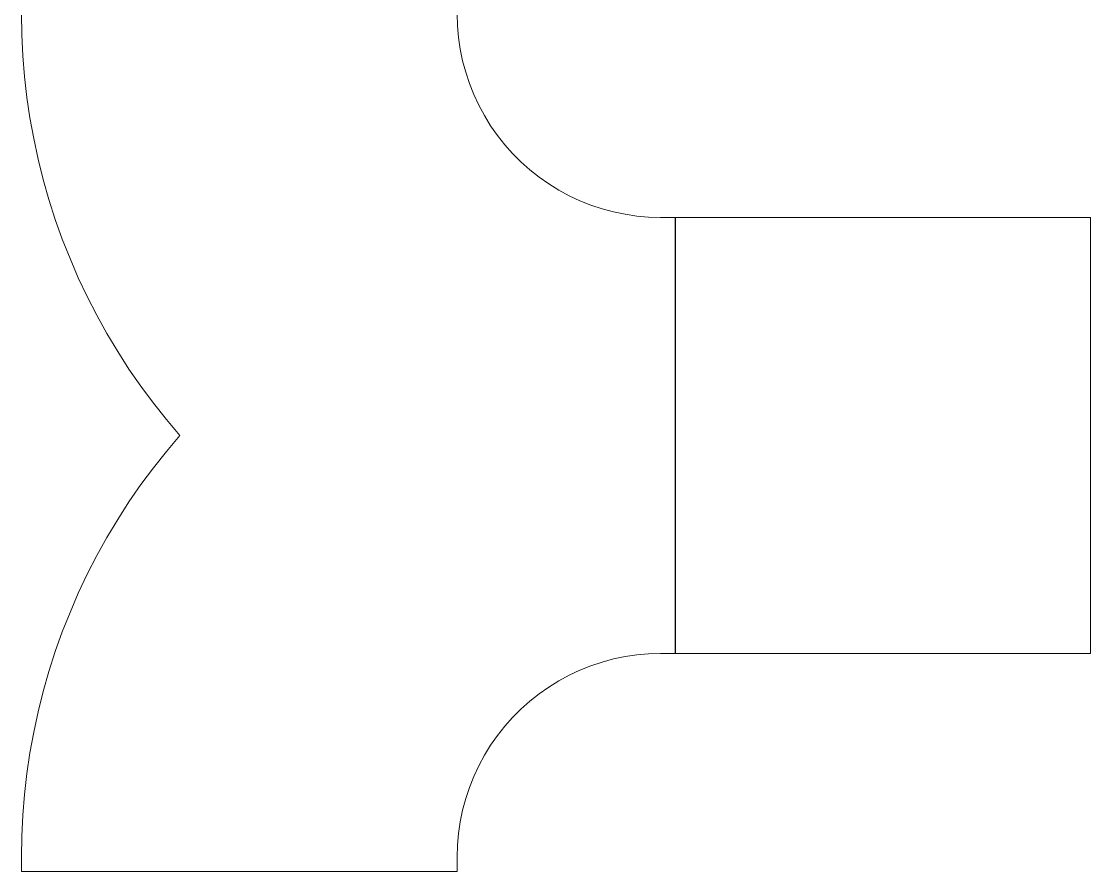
# Model space of a CAD drawing. Extents: x -57174 to 10055, y -18330 to 89882.
# Drawn here: x -36124 to -35388, y 72559 to 73144 of the extents above; entities that cross this region are included whole.
import ezdxf

# ---------------------------------------------------------------- set-up
doc = ezdxf.new("R2010")
doc.units = 0
doc.header["$LTSCALE"] = 50
doc.header["$MEASUREMENT"] = 0
doc.layers.add('SUPPLY', color=6, linetype='CONTINUOUS')

msp = doc.modelspace()

# ---------------------------------------------------------------- linework, layer by layer
at = {"layer": 'SUPPLY', "lineweight": 0, "flags": 128}
for points, elevation in [([(-36123.28, 73134.43), (-36123.52, 73148.85)], 3496.76), ([(-35823.76, 73148.85), (-35823.52, 73140.69)], 3496.76), ([(-35822.81, 73132.6), (-35823.52, 73140.69)], 3496.76), ([(-36123.28, 73134.43), (-36122.57, 73120.06), (-36121.39, 73105.7)], 3496.76), ([(-35822.81, 73132.6), (-35821.63, 73124.5), (-35819.97, 73116.52), (-35817.84, 73108.66), (-35815.3, 73100.97)], 3496.76), ([(-36119.74, 73091.39), (-36121.39, 73105.7)], 3496.76), ([(-35812.29, 73093.4), (-35815.3, 73100.97)], 3496.76), ([(-36119.74, 73091.39), (-36117.67, 73077.21)], 3496.76), ([(-35812.29, 73093.4), (-35808.86, 73086.01)], 3496.76), ([(-35805.02, 73078.8), (-35808.86, 73086.01)], 3496.76), ([(-36095.38, 72993.92), (-36100.23, 73007.45), (-36104.6, 73021.17), (-36108.56, 73035), (-36112.05, 73048.95), (-36115.07, 73063.02), (-36117.67, 73077.21)], 3496.76), ([(-35805.02, 73078.8), (-35800.7, 73071.89)], 3496.76), ([(-35796.03, 73065.21), (-35800.7, 73071.89)], 3496.76), ([(-35796.03, 73065.21), (-35791.01, 73058.82)], 3496.76), ([(-35785.63, 73052.73), (-35791.01, 73058.82)], 3496.76), ([(-35785.63, 73052.73), (-35779.83, 73047), (-35773.75, 73041.56)], 3496.76), ([(-35767.36, 73036.54), (-35773.75, 73041.56)], 3496.76), ([(-35767.36, 73036.54), (-35760.74, 73031.87)], 3496.76), ([(-35739.28, 73020.28), (-35746.61, 73023.71), (-35753.77, 73027.61), (-35760.74, 73031.87)], 3496.76), ([(-35739.28, 73020.28), (-35731.72, 73017.27)], 3496.76), ([(-35708.13, 73010.94), (-35716.11, 73012.6), (-35723.97, 73014.72), (-35731.72, 73017.27)], 3496.76), ([(-35708.13, 73010.94), (-35700.09, 73009.76)], 3496.76), ([(-35691.99, 73009.05), (-35700.09, 73009.76)], 3496.76), ([(-35691.99, 73009.05), (-35683.83, 73008.81)], 3496.76), ([(-35673.84, 73008.81), (-35683.83, 73008.81)], 3496.76), ([(-35673.84, 73008.81), (-35673.84, 72708.87)], 3496.76), ([(-35387.95, 73008.83), (-35673.55, 73008.83), (-35673.55, 72708.83), (-35387.95, 72708.83), (-35387.95, 73008.83)], 3560.88), ([(-36095.38, 72993.92), (-36090.06, 72980.56), (-36084.39, 72967.32), (-36078.24, 72954.31), (-36071.62, 72941.48), (-36064.64, 72928.95)], 3496.76), ([(-36057.25, 72916.6), (-36064.64, 72928.95)], 3496.76), ([(-36057.25, 72916.6), (-36049.51, 72904.48)], 3496.76), ([(-36041.29, 72892.66), (-36049.51, 72904.48)], 3496.76), ([(-36041.29, 72892.66), (-36032.72, 72881.07)], 3496.76), ([(-36014.51, 72858.84), (-36023.8, 72869.84), (-36032.72, 72881.07)], 3496.76), ([(-36041.29, 72825.03), (-36032.72, 72836.62), (-36023.8, 72847.85), (-36014.51, 72858.84)], 3496.76), ([(-36041.29, 72825.03), (-36049.51, 72813.21)], 3496.76), ([(-36064.64, 72788.73), (-36057.25, 72801.09), (-36049.51, 72813.21)], 3496.76), ([(-36064.64, 72788.73), (-36071.62, 72776.2)], 3496.76), ([(-36084.39, 72750.37), (-36078.24, 72763.37), (-36071.62, 72776.2)], 3496.76), ([(-36084.39, 72750.37), (-36090.06, 72737.13), (-36095.38, 72723.77)], 3496.76), ([(-36108.56, 72682.68), (-36104.6, 72696.52), (-36100.23, 72710.23), (-36095.38, 72723.77)], 3496.76), ([(-35731.72, 72700.42), (-35723.97, 72702.96), (-35716.11, 72705.09)], 3496.76), ([(-35691.99, 72708.64), (-35700.09, 72707.93), (-35708.13, 72706.74), (-35716.11, 72705.09)], 3496.76), ([(-35691.99, 72708.64), (-35683.83, 72708.87)], 3496.76), ([(-35673.84, 72708.87), (-35683.83, 72708.87)], 3496.76), ([(-35731.72, 72700.42), (-35739.28, 72697.4), (-35746.61, 72693.98), (-35753.77, 72690.07)], 3496.76), ([(-35773.75, 72676.12), (-35767.36, 72681.15), (-35760.74, 72685.82), (-35753.77, 72690.07)], 3496.76), ([(-36108.56, 72682.68), (-36112.05, 72668.73), (-36115.07, 72654.67), (-36117.67, 72640.48), (-36119.74, 72626.29)], 3496.76), ([(-35773.75, 72676.12), (-35779.83, 72670.68)], 3496.76), ([(-35785.63, 72664.95), (-35779.83, 72670.68)], 3496.76), ([(-35785.63, 72664.95), (-35791.01, 72658.86), (-35796.03, 72652.48), (-35800.7, 72645.8), (-35805.02, 72638.88), (-35808.86, 72631.67), (-35812.29, 72624.28), (-35815.3, 72616.71), (-35817.84, 72609.03)], 3496.76), ([(-36121.39, 72611.99), (-36119.74, 72626.29)], 3496.76), ([(-36121.39, 72611.99), (-36122.57, 72597.62), (-36123.28, 72583.26), (-36123.52, 72568.83)], 3496.76), ([(-35819.97, 72601.17), (-35817.84, 72609.03)], 3496.76), ([(-35819.97, 72601.17), (-35821.63, 72593.19)], 3496.76), ([(-35823.52, 72576.99), (-35822.81, 72585.09), (-35821.63, 72593.19)], 3496.76), ([(-35823.52, 72576.99), (-35823.76, 72568.83)], 3496.76), ([(-36123.52, 72568.83), (-36123.52, 72558.84)], 3496.76), ([(-35823.76, 72558.84), (-35823.76, 72568.83)], 3496.76), ([(-36123.52, 72558.84), (-35823.76, 72558.84)], 3496.76)]:
    msp.add_lwpolyline(points, dxfattribs=dict(at, elevation=elevation))

doc.saveas('drawing.dxf')
